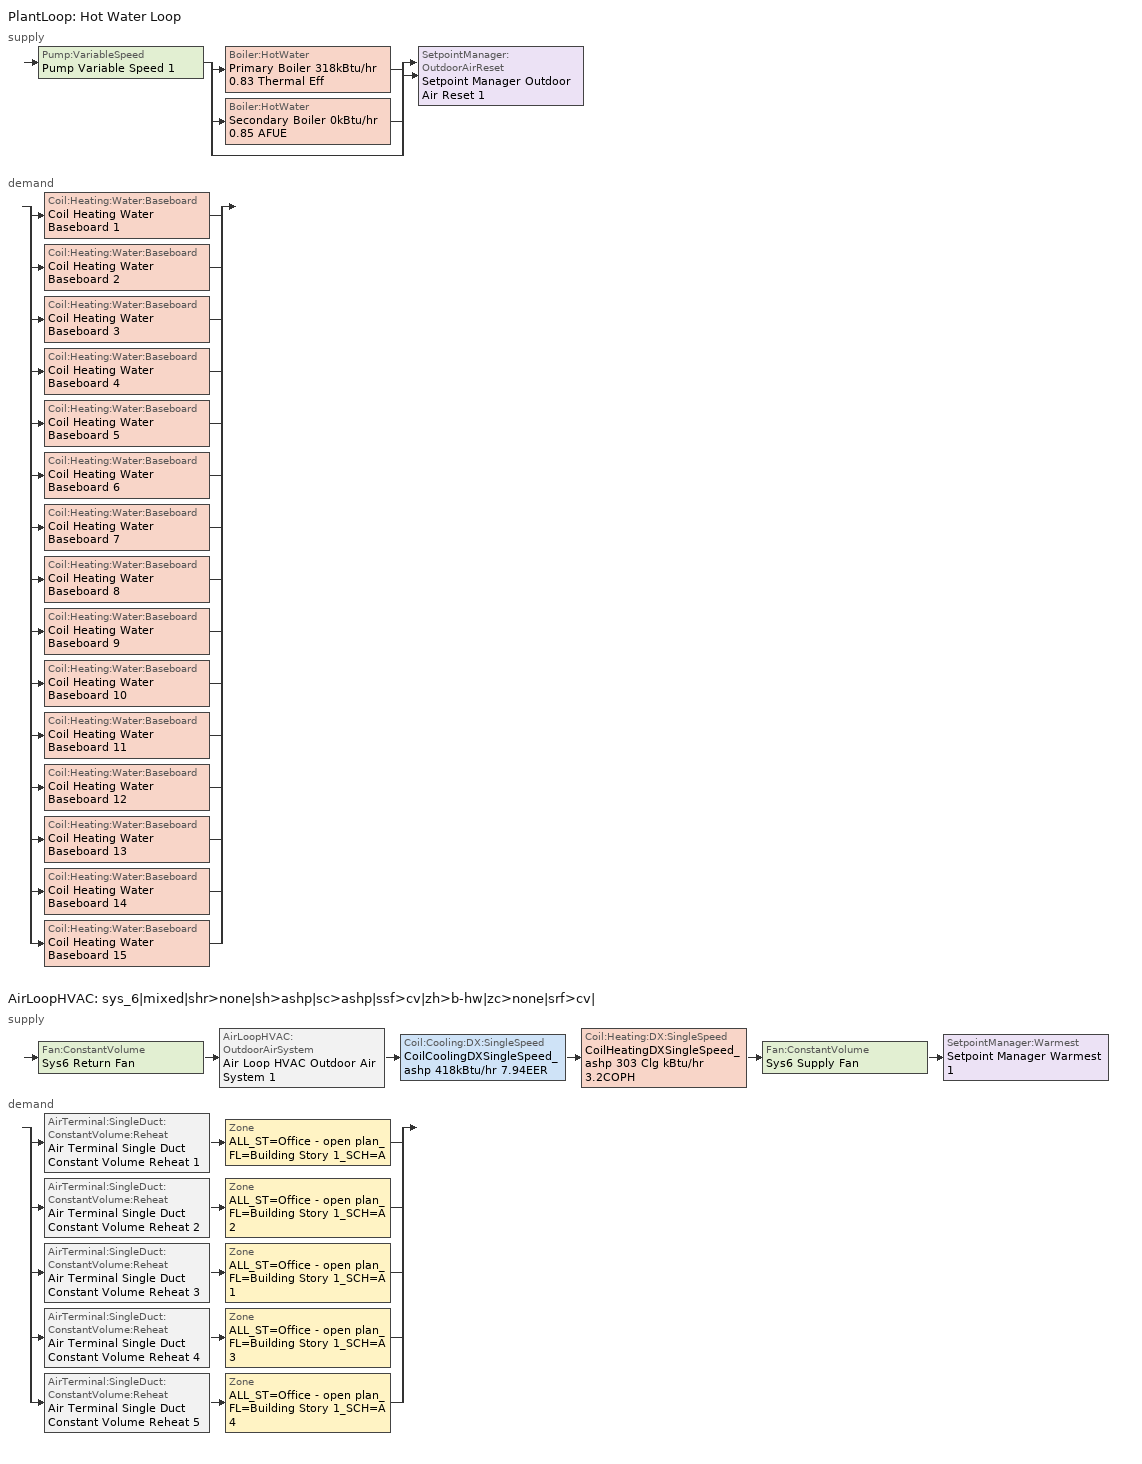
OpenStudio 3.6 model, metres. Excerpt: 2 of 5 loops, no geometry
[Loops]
PlantLoop 'Hot Water Loop'
 supply: Pump:VariableSpeed 'Pump Variable Speed 1' > split
  | Boiler:HotWater 'Primary Boiler 318kBtu/hr 0.83 Thermal Eff'
  | Boiler:HotWater 'Secondary Boiler 0kBtu/hr 0.85 AFUE'
  | bypass
  join > SetpointManager:OutdoorAirReset 'Setpoint Manager Outdoor Air Reset 1'
 demand: split
  | Coil:Heating:Water:Baseboard 'Coil Heating Water Baseboard 1'
  | Coil:Heating:Water:Baseboard 'Coil Heating Water Baseboard 2'
  | Coil:Heating:Water:Baseboard 'Coil Heating Water Baseboard 3'
  | Coil:Heating:Water:Baseboard 'Coil Heating Water Baseboard 4'
  | Coil:Heating:Water:Baseboard 'Coil Heating Water Baseboard 5'
  | Coil:Heating:Water:Baseboard 'Coil Heating Water Baseboard 6'
  | Coil:Heating:Water:Baseboard 'Coil Heating Water Baseboard 7'
  | Coil:Heating:Water:Baseboard 'Coil Heating Water Baseboard 8'
  | Coil:Heating:Water:Baseboard 'Coil Heating Water Baseboard 9'
  | Coil:Heating:Water:Baseboard 'Coil Heating Water Baseboard 10'
  | Coil:Heating:Water:Baseboard 'Coil Heating Water Baseboard 11'
  | Coil:Heating:Water:Baseboard 'Coil Heating Water Baseboard 12'
  | Coil:Heating:Water:Baseboard 'Coil Heating Water Baseboard 13'
  | Coil:Heating:Water:Baseboard 'Coil Heating Water Baseboard 14'
  | Coil:Heating:Water:Baseboard 'Coil Heating Water Baseboard 15'
AirLoopHVAC 'sys_6|mixed|shr>none|sh>ashp|sc>ashp|ssf>cv|zh>b-hw|zc>none|srf>cv|'
 supply: Fan:ConstantVolume 'Sys6 Return Fan' > AirLoopHVAC:OutdoorAirSystem 'Air Loop HVAC Outdoor Air System 1' > Coil:Cooling:DX:SingleSpeed 'CoilCoolingDXSingleSpeed_ashp 418kBtu/hr 7.94EER' > Coil:Heating:DX:SingleSpeed 'CoilHeatingDXSingleSpeed_ashp 303 Clg kBtu/hr 3.2COPH' > Fan:ConstantVolume 'Sys6 Supply Fan' > SetpointManager:Warmest 'Setpoint Manager Warmest 1'
 demand: split
  | AirTerminal:SingleDuct:ConstantVolume:Reheat 'Air Terminal Single Duct Constant Volume Reheat 1' > Zone 'ALL_ST=Office - open plan_FL=Building Story 1_SCH=A'
  | AirTerminal:SingleDuct:ConstantVolume:Reheat 'Air Terminal Single Duct Constant Volume Reheat 2' > Zone 'ALL_ST=Office - open plan_FL=Building Story 1_SCH=A 2'
  | AirTerminal:SingleDuct:ConstantVolume:Reheat 'Air Terminal Single Duct Constant Volume Reheat 3' > Zone 'ALL_ST=Office - open plan_FL=Building Story 1_SCH=A 1'
  | AirTerminal:SingleDuct:ConstantVolume:Reheat 'Air Terminal Single Duct Constant Volume Reheat 4' > Zone 'ALL_ST=Office - open plan_FL=Building Story 1_SCH=A 3'
  | AirTerminal:SingleDuct:ConstantVolume:Reheat 'Air Terminal Single Duct Constant Volume Reheat 5' > Zone 'ALL_ST=Office - open plan_FL=Building Story 1_SCH=A 4'
[Sizing:Zone] Zone Cooling Design Supply Air Temperature {C}=14; Zone Heating Design Supply Air Temperature {C}=40; Zone Cooling Design Supply Air Humidity Ratio {kg-H2O/kg-air}=0.0085; Zone Heating Design Supply Air Humidity Ratio {kg-H2O/kg-air}=0.008; Cooling Design Air Flow Method=DesignDay; Heating Design Air Flow Method=DesignDay; Account for Dedicated Outdoor Air System=No; Dedicated Outdoor Air System Control Strategy=NeutralSupplyAir; Dedicated Outdoor Air Low Setpoint Temperature for Design {C}=autosize; Dedicated Outdoor Air High Setpoint Temperature for Design {C}=autosize; Zone Load Sizing Method=Sensible Load Only No Latent Load; Zone Latent Cooling Design Supply Air Humidity Ratio Input Method=HumidityRatioDifference; Zone Cooling Design Supply Air Humidity Ratio Difference {kgWater/kgDryAir}=0.005; Zone Latent Heating Design Supply Air Humidity Ratio Input Method=HumidityRatioDifference; Zone Humidification Design Supply Air Humidity Ratio Difference {kgWater/kgDryAir}=0.005
Name | Zone Cooling Design Supply Air Temperature Input Method | Zone Cooling Design Supply Air Temperature Difference {deltaC} | Zone Heating Design Supply Air Temperature Input Method | Zone Heating Design Supply Air Temperature Difference {deltaC} | Zone Heating Sizing Factor | Zone Cooling Sizing Factor
ALL_ST=Office - open plan_FL=Building Story 1_SCH=A; ALL_ST=Office - open plan_FL=Building Story 1_SCH=A 1; ALL_ST=Office - open plan_FL=Building Story 1_SCH=A 2; ALL_ST=Office - open plan_FL=Building Story 1_SCH=A 3; ALL_ST=Office - open plan_FL=Building Story 1_SCH=A 4 | TemperatureDifference | 11 | TemperatureDifference | 21 | 1.3 | 1
ALL_ST=- undefined -_FL=Building Story 3_SCH=A; ALL_ST=- undefined -_FL=Building Story 2_SCH=A; ALL_ST=- undefined -_FL=Building Story 1_SCH=A | SupplyAirTemperature | 11.11 | SupplyAirTemperature | 11.11
[Zone equipment]
ALL_ST=Office - open plan_FL=Building Story 1_SCH=A: Zone HVAC Baseboard Convective Water 1, Air Terminal Single Duct Constant Volume Reheat 1
ALL_ST=Office - open plan_FL=Building Story 1_SCH=A 1: Zone HVAC Baseboard Convective Water 3, Air Terminal Single Duct Constant Volume Reheat 3
ALL_ST=Office - open plan_FL=Building Story 1_SCH=A 2: Zone HVAC Baseboard Convective Water 2, Air Terminal Single Duct Constant Volume Reheat 2
ALL_ST=Office - open plan_FL=Building Story 1_SCH=A 3: Zone HVAC Baseboard Convective Water 4, Air Terminal Single Duct Constant Volume Reheat 4
ALL_ST=Office - open plan_FL=Building Story 1_SCH=A 4: Zone HVAC Baseboard Convective Water 5, Air Terminal Single Duct Constant Volume Reheat 5
[PlantLoop]
Hot Water Loop: Fluid Type=Water; Glycol Concentration=0; Plant Loop Volume {m3}=Autocalculate; Load Distribution Scheme=Optimal
[Sizing:Plant]
Hot Water Loop: Loop Type=Heating; Design Loop Exit Temperature {C}=82; Loop Design Temperature Difference {deltaC}=16; Sizing Option=NonCoincident; Zone Timesteps in Averaging Window=1; Coincident Sizing Factor Mode=None
[Pump:VariableSpeed]
Pump Variable Speed 1: Motor Efficiency=0.855; Pump Control Type=Intermittent; Skin Loss Radiative Fraction=0.5; Design Power Sizing Method=PowerPerFlowPerPressure; Design Electric Power per Unit Flow Rate {W/(m3/s)}=348701.1; Design Shaft Power per Unit Flow Rate per Unit Head {W-s/m3-Pa}=1.28205; Design Minimum Flow Rate Fraction=0
[Boiler:HotWater] Fuel Type=NaturalGas; Normalized Boiler Efficiency Curve=BOILER-EFFFPLR-NECB2011; Water Outlet Upper Temperature Limit {C}=99; Boiler Flow Mode=ConstantFlow; Parasitic Electric Load {W}=0; Sizing Factor=1
Name | Nominal Capacity {W} | Nominal Thermal Efficiency
Primary Boiler 318kBtu/hr 0.83 Thermal Eff | 93252.1 | 0.83
Secondary Boiler 0kBtu/hr 0.85 AFUE | 0.001 | 0.85
[SetpointManager:OutdoorAirReset]
Setpoint Manager Outdoor Air Reset 1: Control Variable=Temperature; Setpoint at Outdoor Low Temperature {C}=82; Outdoor Low Temperature {C}=-16; Setpoint at Outdoor High Temperature {C}=60; Outdoor High Temperature {C}=0; Setpoint Node or NodeList=Hot Water Loop Supply Outlet Node
[AirLoopHVAC]
sys_6|mixed|shr>none|sh>ashp|sc>ashp|ssf>cv|zh>b-hw|zc>none|srf>cv|: Availability Schedule=sys_6|mixed|shr>none|sh>ashp|sc>ashp|ssf>cv|zh>b-hw|zc>none|srf>cv| Occ Sch; Design Supply Air Flow Rate {m3/s}=autosize; Design Return Air Flow Fraction of Supply Air Flow=1
[Sizing:System]
sys_6|mixed|shr>none|sh>ashp|sc>ashp|ssf>cv|zh>b-hw|zc>none|srf>cv|: Design Outdoor Air Flow Rate {m3/s}=Autosize; Central Heating Maximum System Air Flow Ratio=0.3; Preheat Design Temperature {C}=7; Preheat Design Humidity Ratio {kg-H2O/kg-Air}=0.008; Precool Design Temperature {C}=12.8; Precool Design Humidity Ratio {kg-H2O/kg-Air}=0.008; Central Cooling Design Supply Air Temperature {C}=13; Central Heating Design Supply Air Temperature {C}=13.1; 100% Outdoor Air in Cooling=No; 100% Outdoor Air in Heating=No; Central Cooling Design Supply Air Humidity Ratio {kg-H2O/kg-Air}=0.0085; Zone Maximum Outdoor Air Fraction=1; Cooling Supply Air Flow Rate Per Floor Area {m3/s-m2}=0.00996765; Cooling Fraction of Autosized Cooling Supply Air Flow Rate=1; Cooling Supply Air Flow Rate Per Unit Cooling Capacity {m3/s-W}=3.94755e-05; Heating Supply Air Flow Rate Per Floor Area {m3/s-m2}=0.00996765; Heating Fraction of Autosized Heating Supply Air Flow Rate=1; Heating Fraction of Autosized Cooling Supply Air Flow Rate=1; Heating Supply Air Flow Rate Per Unit Heating Capacity {m3/s-W}=3.15882e-05; Cooling Design Capacity Method=CoolingDesignCapacity; Cooling Design Capacity {W}=autosize; Cooling Design Capacity Per Floor Area {W/m2}=234.7; Fraction of Autosized Cooling Design Capacity=1; Heating Design Capacity Method=HeatingDesignCapacity; Heating Design Capacity {W}=autosize; Heating Design Capacity Per Floor Area {W/m2}=157; Fraction of Autosized Heating Design Capacity=1; Central Cooling Capacity Control Method=OnOff; Occupant Diversity=autosize
[Fan:ConstantVolume] Availability Schedule=Always On Discrete; Fan Total Efficiency=0.39975; Pressure Rise {Pa}=640; Maximum Flow Rate {m3/s}=AutoSize; Motor Efficiency=0.615
Sys6 Supply Fan; Sys6 Return Fan
[Coil:Heating:DX:SingleSpeed]
CoilHeatingDXSingleSpeed_ashp 303 Clg kBtu/hr 3.2COPH: Availability Schedule=Always On Discrete; Rated Total Heating Capacity {W}=88829.1; Rated COP {W/W}=3.54195; Rated Air Flow Rate {m3/s}=Autosize; Rated Supply Fan Power Per Volume Flow Rate 2017 {W/(m3/s)}=773.3; Rated Supply Fan Power Per Volume Flow Rate 2023 {W/(m3/s)}=934.4; Total Heating Capacity Function of Temperature Curve=DXHEAT-NECB2011-REF-CAPFT; Total Heating Capacity Function of Flow Fraction Curve=DXHEAT-NECB2011-REF-CAPFFLOW; Energy Input Ratio Function of Temperature Curve=DXHEAT-NECB2011-REF-EIRFT; Energy Input Ratio Function of Flow Fraction Curve=DXHEAT-NECB2011-REF-EIRFFLOW; Part Load Fraction Correlation Curve=DXHEAT-NECB2011-REF-PLFFPLR; Minimum Outdoor Dry-Bulb Temperature for Compressor Operation {C}=-10; Defrost Strategy=Resistive; Defrost Control=Timed; Defrost Time Period Fraction=0.166667; Resistive Defrost Heater Capacity {W}=2000
[Coil:Cooling:DX:SingleSpeed]
CoilCoolingDXSingleSpeed_ashp 418kBtu/hr 7.94EER: Availability Schedule=Always On Discrete; Rated Total Cooling Capacity {W}=autosize; Rated Sensible Heat Ratio=autosize; Rated COP {W/W}=2.78; Rated Air Flow Rate {m3/s}=autosize; Rated Evaporator Fan Power Per Volume Flow Rate 2017 {W/(m3/s)}=773.3; Rated Evaporator Fan Power Per Volume Flow Rate 2023 {W/(m3/s)}=934.4; Total Cooling Capacity Function of Temperature Curve=DXCOOL-NECB2011-REF-CAPFT; Total Cooling Capacity Function of Flow Fraction Curve=DXCOOL-NECB2011-REF-CAPFFLOW; Energy Input Ratio Function of Temperature Curve=DXCOOL-NECB2011-REF-COOLEIRFT; Energy Input Ratio Function of Flow Fraction Curve=DXCOOL-NECB2011-REF-COOLEIRFFLOW; Part Load Fraction Correlation Curve=DXCOOL-NECB2011-REF-COOLPLFFPLR; Minimum Outdoor Dry-Bulb Temperature for Compressor Operation {C}=-25; Nominal Time for Condensate Removal to Begin {s}=0; Ratio of Initial Moisture Evaporation Rate and Steady State Latent Capacity=0; Maximum Cycling Rate {cycles/hr}=0; Latent Capacity Time Constant {s}=0; Condenser Type=AirCooled; Evaporative Condenser Effectiveness=0.9; Evaporative Condenser Air Flow Rate {m3/s}=autosize; Evaporative Condenser Pump Rated Power Consumption {W}=autosize; Crankcase Heater Capacity {W}=0; Maximum Outdoor Dry-Bulb Temperature for Crankcase Heater Operation {C}=10; Basin Heater Capacity {W/K}=0; Basin Heater Setpoint Temperature {C}=2
[Controller:OutdoorAir]
Controller Outdoor Air 1: Minimum Outdoor Air Flow Rate {m3/s}=autosize; Maximum Outdoor Air Flow Rate {m3/s}=Autosize; Economizer Control Type=DifferentialEnthalpy; Economizer Control Action Type=ModulateFlow; Lockout Type=NoLockout; Minimum Limit Type=FixedMinimum; Minimum Outdoor Air Schedule=sys_6|mixed|shr>none|sh>ashp|sc>ashp|ssf>cv|zh>b-hw|zc>none|srf>cv| Occ Sch; Controller Mechanical Ventilation=Controller Mechanical Ventilation 1; High Humidity Control=No; Heat Recovery Bypass Control Type=BypassWhenWithinEconomizerLimits
[Controller:MechanicalVentilation]
Controller Mechanical Ventilation 1: Availability Schedule=Always On Discrete; System Outdoor Air Method=ZoneSum
[AirLoopHVAC:OutdoorAirSystem]
Air Loop HVAC Outdoor Air System 1: Controller=Controller Outdoor Air 1
[SetpointManager:Warmest]
Setpoint Manager Warmest 1: Control Variable=Temperature; Minimum Setpoint Temperature {C}=13; Maximum Setpoint Temperature {C}=24; Strategy=MaximumTemperature; Setpoint Node or NodeList=sys_6|mixed|shr>none|sh>ashp|sc>ashp|ssf>cv|zh>b-hw|zc>none|srf>cv| Supply Outlet Node
[Coil:Heating:Water:Baseboard] Heating Design Capacity Method=HeatingDesignCapacity; Heating Design Capacity {W}=autosize; Heating Design Capacity Per Floor Area {W/m2}=0; Fraction of Autosized Heating Design Capacity=0.8
Coil Heating Water Baseboard 1; Coil Heating Water Baseboard 2; Coil Heating Water Baseboard 3; Coil Heating Water Baseboard 4; Coil Heating Water Baseboard 5; Coil Heating Water Baseboard 6; Coil Heating Water Baseboard 7; Coil Heating Water Baseboard 8; Coil Heating Water Baseboard 9; Coil Heating Water Baseboard 10; Coil Heating Water Baseboard 11; Coil Heating Water Baseboard 12; Coil Heating Water Baseboard 13; Coil Heating Water Baseboard 14; Coil Heating Water Baseboard 15
[ZoneHVAC:Baseboard:Convective:Water] Availability Schedule=Always On Discrete
Name | Heating Coil
Zone HVAC Baseboard Convective Water 1 | Coil Heating Water Baseboard 1
Zone HVAC Baseboard Convective Water 2 | Coil Heating Water Baseboard 2
Zone HVAC Baseboard Convective Water 3 | Coil Heating Water Baseboard 3
Zone HVAC Baseboard Convective Water 4 | Coil Heating Water Baseboard 4
Zone HVAC Baseboard Convective Water 5 | Coil Heating Water Baseboard 5
Zone HVAC Baseboard Convective Water 6 | Coil Heating Water Baseboard 6
Zone HVAC Baseboard Convective Water 7 | Coil Heating Water Baseboard 7
Zone HVAC Baseboard Convective Water 8 | Coil Heating Water Baseboard 8
Zone HVAC Baseboard Convective Water 9 | Coil Heating Water Baseboard 9
Zone HVAC Baseboard Convective Water 10 | Coil Heating Water Baseboard 10
Zone HVAC Baseboard Convective Water 11 | Coil Heating Water Baseboard 11
Zone HVAC Baseboard Convective Water 12 | Coil Heating Water Baseboard 12
Zone HVAC Baseboard Convective Water 13 | Coil Heating Water Baseboard 13
Zone HVAC Baseboard Convective Water 14 | Coil Heating Water Baseboard 14
Zone HVAC Baseboard Convective Water 15 | Coil Heating Water Baseboard 15
[Coil:Heating:Electric] Availability Schedule=Always On Discrete
Coil Heating Electric 1; Coil Heating Electric 2; Coil Heating Electric 3; Coil Heating Electric 4; Coil Heating Electric 5
[AirTerminal:SingleDuct:ConstantVolume:Reheat] Availability Schedule=Always On Discrete; Maximum Air Flow Rate {m3/s}=autosize; Maximum Hot Water or Steam Flow Rate {m3/s}=autosize; Minimum Hot Water or Steam Flow Rate {m3/s}=0; Convergence Tolerance=0.001; Maximum Reheat Air Temperature {C}=35
Name | Reheat Coil
Air Terminal Single Duct Constant Volume Reheat 1 | Coil Heating Electric 1
Air Terminal Single Duct Constant Volume Reheat 2 | Coil Heating Electric 2
Air Terminal Single Duct Constant Volume Reheat 3 | Coil Heating Electric 3
Air Terminal Single Duct Constant Volume Reheat 4 | Coil Heating Electric 4
Air Terminal Single Duct Constant Volume Reheat 5 | Coil Heating Electric 5
[AvailabilityManager:NightCycle] Applicability Schedule=Always On Discrete; Control Type=CycleOnAny; Thermostat Tolerance {deltaC}=1; Cycling Run Time {s}=3600
Availability Manager Night Cycle 1; Availability Manager Night Cycle 2; Availability Manager Night Cycle 3
[EnergyManagementSystem:Sensor] Output Variable or Output Meter Index Key=Environment; Output Variable or Output Meter=Site Outdoor Air Drybulb Temperature
OAT; OAT_1; OAT_2
[EnergyManagementSystem:Actuator] Actuated Component Type=Schedule:Year; Actuated Component Control Type=Schedule Value
Name | Actuated Component
sys6mixedshrnoneshashpscashpssfcvzhbhwzcnonesrfcvHtgSch0; sys6mixedshrnoneshashpscashpssfcvzhbhwzcnonesrfcv1HtgSch0; sys6mixedshrnoneshashpscashpssfcvzhbhwzcnonesrfcv2HtgSch0 | NECB-A-Thermostat Setpoint-Heating
sys6mixedshrnoneshashpscashpssfcvzhbhwzcnonesrfcvClgSch0; sys6mixedshrnoneshashpscashpssfcvzhbhwzcnonesrfcv1ClgSch0; sys6mixedshrnoneshashpscashpssfcvzhbhwzcnonesrfcv2ClgSch0 | NECB-A-Thermostat Setpoint-Cooling
[EnergyManagementSystem:Program]
sys6mixedshrnoneshashpscashpssfcvzhbhwzcnonesrfcvOptimumStartProg0: IF DaylightSavings==0 && DayOfWeek>1 && Hour==5 && OAT<23.9 && OAT>1.7; SET sys6mixedshrnoneshashpscashpssfcvzhbhwzcnonesrfcvClgSch0 = 29.4; SET sys6mixedshrnoneshashpscashpssfcvzhbhwzcnonesrfcvHtgSch0 = 15.6; ELSEIF DaylightSavings==0 && DayOfWeek==1 && Hour==7 && OAT<23.9 && OAT>1.7; SET sys6mixedshrnoneshashpscashpssfcvzhbhwzcnonesrfcvClgSch0 = 29.4; SET sys6mixedshrnoneshashpscashpssfcvzhbhwzcnonesrfcvHtgSch0 = 15.6; ELSEIF DaylightSavings==1 && DayOfWeek>1 && Hour==4 && OAT<23.9 && OAT>1.7; SET sys6mixedshrnoneshashpscashpssfcvzhbhwzcnonesrfcvClgSch0 = 29.4; SET sys6mixedshrnoneshashpscashpssfcvzhbhwzcnonesrfcvHtgSch0 = 15.6; ELSEIF DaylightSavings==1 && DayOfWeek==1 && Hour==6 && OAT<23.9 && OAT>1.7; SET sys6mixedshrnoneshashpscashpssfcvzhbhwzcnonesrfcvClgSch0 = 29.4; SET sys6mixedshrnoneshashpscashpssfcvzhbhwzcnonesrfcvHtgSch0 = 15.6; ELSE; SET sys6mixedshrnoneshashpscashpssfcvzhbhwzcnonesrfcvClgSch0 = NULL; SET sys6mixedshrnoneshashpscashpssfcvzhbhwzcnonesrfcvHtgSch0 = NULL; ENDIF
sys6mixedshrnoneshashpscashpssfcvzhbhwzcnonesrfcv1OptimumStartProg0: IF DaylightSavings==0 && DayOfWeek>1 && Hour==5 && OAT_1<23.9 && OAT_1>1.7; SET sys6mixedshrnoneshashpscashpssfcvzhbhwzcnonesrfcv1ClgSch0 = 29.4; SET sys6mixedshrnoneshashpscashpssfcvzhbhwzcnonesrfcv1HtgSch0 = 15.6; ELSEIF DaylightSavings==0 && DayOfWeek==1 && Hour==7 && OAT_1<23.9 && OAT_1>1.7; SET sys6mixedshrnoneshashpscashpssfcvzhbhwzcnonesrfcv1ClgSch0 = 29.4; SET sys6mixedshrnoneshashpscashpssfcvzhbhwzcnonesrfcv1HtgSch0 = 15.6; ELSEIF DaylightSavings==1 && DayOfWeek>1 && Hour==4 && OAT_1<23.9 && OAT_1>1.7; SET sys6mixedshrnoneshashpscashpssfcvzhbhwzcnonesrfcv1ClgSch0 = 29.4; SET sys6mixedshrnoneshashpscashpssfcvzhbhwzcnonesrfcv1HtgSch0 = 15.6; ELSEIF DaylightSavings==1 && DayOfWeek==1 && Hour==6 && OAT_1<23.9 && OAT_1>1.7; SET sys6mixedshrnoneshashpscashpssfcvzhbhwzcnonesrfcv1ClgSch0 = 29.4; SET sys6mixedshrnoneshashpscashpssfcvzhbhwzcnonesrfcv1HtgSch0 = 15.6; ELSE; SET sys6mixedshrnoneshashpscashpssfcvzhbhwzcnonesrfcv1ClgSch0 = NULL; SET sys6mixedshrnoneshashpscashpssfcvzhbhwzcnonesrfcv1HtgSch0 = NULL; ENDIF
sys6mixedshrnoneshashpscashpssfcvzhbhwzcnonesrfcv2OptimumStartProg0: IF DaylightSavings==0 && DayOfWeek>1 && Hour==5 && OAT_2<23.9 && OAT_2>1.7; SET sys6mixedshrnoneshashpscashpssfcvzhbhwzcnonesrfcv2ClgSch0 = 29.4; SET sys6mixedshrnoneshashpscashpssfcvzhbhwzcnonesrfcv2HtgSch0 = 15.6; ELSEIF DaylightSavings==0 && DayOfWeek==1 && Hour==7 && OAT_2<23.9 && OAT_2>1.7; SET sys6mixedshrnoneshashpscashpssfcvzhbhwzcnonesrfcv2ClgSch0 = 29.4; SET sys6mixedshrnoneshashpscashpssfcvzhbhwzcnonesrfcv2HtgSch0 = 15.6; ELSEIF DaylightSavings==1 && DayOfWeek>1 && Hour==4 && OAT_2<23.9 && OAT_2>1.7; SET sys6mixedshrnoneshashpscashpssfcvzhbhwzcnonesrfcv2ClgSch0 = 29.4; SET sys6mixedshrnoneshashpscashpssfcvzhbhwzcnonesrfcv2HtgSch0 = 15.6; ELSEIF DaylightSavings==1 && DayOfWeek==1 && Hour==6 && OAT_2<23.9 && OAT_2>1.7; SET sys6mixedshrnoneshashpscashpssfcvzhbhwzcnonesrfcv2ClgSch0 = 29.4; SET sys6mixedshrnoneshashpscashpssfcvzhbhwzcnonesrfcv2HtgSch0 = 15.6; ELSE; SET sys6mixedshrnoneshashpscashpssfcvzhbhwzcnonesrfcv2ClgSch0 = NULL; SET sys6mixedshrnoneshashpscashpssfcvzhbhwzcnonesrfcv2HtgSch0 = NULL; ENDIF
[EnergyManagementSystem:ProgramCallingManager]
sys6mixedshrnoneshashpscashpssfcvzhbhwzcnonesrfcvOptimumStartCallingManager0: BeginTimestepBeforePredictor; sys6mixedshrnoneshashpscashpssfcvzhbhwzcnonesrfcvOptimumStartProg0
[Schedule:Ruleset]
sys_6|mixed|shr>none|sh>ashp|sc>ashp|ssf>cv|zh>b-hw|zc>none|srf>cv| Occ Sch: Default Day Schedule=sys_6|mixed|shr>none|sh>ashp|sc>ashp|ssf>cv|zh>b-hw|zc>none|srf>cv| Occ Sch Default; Summer Design Day Schedule=sys_6|mixed|shr>none|sh>ashp|sc>ashp|ssf>cv|zh>b-hw|zc>none|srf>cv| Occ Sch Summer Design Day; Winter Design Day Schedule=sys_6|mixed|shr>none|sh>ashp|sc>ashp|ssf>cv|zh>b-hw|zc>none|srf>cv| Occ Sch Winter Design Day
[Schedule:Day]
sys_6|mixed|shr>none|sh>ashp|sc>ashp|ssf>cv|zh>b-hw|zc>none|srf>cv| Occ Sch Default: 8, 0, 0, 19, 0, 1, 24, 0, 0
sys_6|mixed|shr>none|sh>ashp|sc>ashp|ssf>cv|zh>b-hw|zc>none|srf>cv| Occ Sch Winter Design Day; sys_6|mixed|shr>none|sh>ashp|sc>ashp|ssf>cv|zh>b-hw|zc>none|srf>cv| Occ Sch Summer Design Day: 24, 0, 1
sys_6|mixed|shr>none|sh>ashp|sc>ashp|ssf>cv|zh>b-hw|zc>none|srf>cv| Occ Sch Sunday: 24, 0, 0
[Schedule:Rule]
sys_6|mixed|shr>none|sh>ashp|sc>ashp|ssf>cv|zh>b-hw|zc>none|srf>cv| Occ Sch Sunday Rule: Schedule Ruleset=sys_6|mixed|shr>none|sh>ashp|sc>ashp|ssf>cv|zh>b-hw|zc>none|srf>cv| Occ Sch; Rule Order=0; Day Schedule=sys_6|mixed|shr>none|sh>ashp|sc>ashp|ssf>cv|zh>b-hw|zc>none|srf>cv| Occ Sch Sunday; Apply Sunday=Yes; Apply Saturday=Yes; Date Specification Type=DateRange; Start Month=1; Start Day=1; End Month=12; End Day=31
[Schedule:Constant]
Always On Discrete: Value=1
[Curve:Cubic]
Name | Coefficient1 Constant | Coefficient2 x | Coefficient3 x**2 | Coefficient4 x**3 | Minimum Value of x | Maximum Value of x
DXHEAT-NECB2011-REF-CAPFT | 0.729009 | 0.0319275 | 0.000136404 | -8.748e-06 | -20 | 20
DXHEAT-NECB2011-REF-CAPFFLOW | 0.84 | 0.16 | 0 | 0 | 0.5 | 1.5
DXHEAT-NECB2011-REF-EIRFT | 1.2183 | -0.03612 | 0.00142 | -2.68e-05 | -20 | 20
DXHEAT-NECB2011-REF-PLFFPLR | 0.3696 | 2.3362 | -2.9577 | 1.2596 | 0.7 | 1
DXCOOL-NECB2011-REF-COOLPLFFPLR | 0.0277 | 4.9151 | -8.184 | 4.2702 | 0.7 | 1
BOILER-EFFFPLR-NECB2011 | 0.3831 | 2.0567 | -2.6469 | 1.2148 | 0 | 1
[Curve:Quadratic]
Name | Coefficient1 Constant | Coefficient2 x | Coefficient3 x**2 | Minimum Value of x | Maximum Value of x
DXHEAT-NECB2011-REF-EIRFFLOW | 1.3824 | -0.4336 | 0.0512 | 0 | 1
DXCOOL-NECB2011-REF-CAPFFLOW | 0.8 | 0.2 | 0 | 0.5 | 1.5
DXCOOL-NECB2011-REF-COOLEIRFFLOW | 1.1552 | -0.1808 | 0.0256 | 0.5 | 1.5
[Curve:Biquadratic] Minimum Value of x=13; Maximum Value of x=24; Minimum Value of y=24; Maximum Value of y=46
Name | Coefficient1 Constant | Coefficient2 x | Coefficient3 x**2 | Coefficient4 y | Coefficient5 y**2 | Coefficient6 x*y
DXCOOL-NECB2011-REF-CAPFT | 0.867905 | 0.0142459 | 0.00055436 | -0.0075575 | 3.3e-05 | -0.0001918
DXCOOL-NECB2011-REF-COOLEIRFT | 0.114171 | 0.0281822 | -0.0004199 | 0.0214108 | 0.000161028 | -0.000679104
